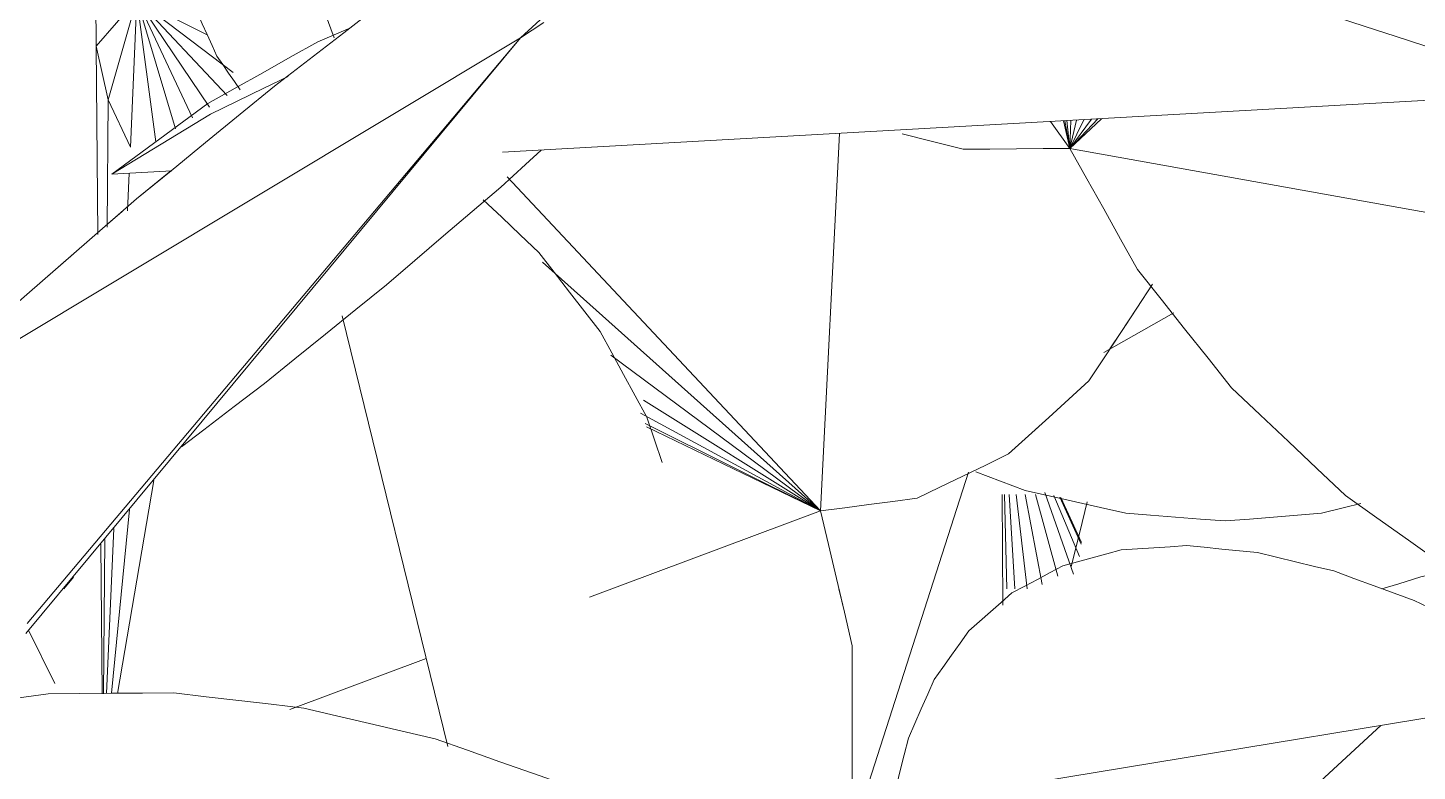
# Model space of a CAD drawing. Header units: metres. Extents: x -18.34 to -13.25, y -25.49 to -16.26.
# Drawn here: x -17.8911 to -17.837, y -21.2948 to -21.2658 of the extents above; entities that cross this region are included whole.
import ezdxf

# ---------------------------------------------------------------- set-up
doc = ezdxf.new("R2010")
doc.units = ezdxf.units.M
doc.layers.add('Importações nas famílias', color=7, linetype='Continuous', lineweight=5)
doc.layers.add('Vegetação', color=7, linetype='Continuous', lineweight=5)

# ---------------------------------------------------------------- blocks, each defined once
blk = doc.blocks.new('Planta_pergolado_12200 - plantas pergolado_skp_Component_12-V51-Pavimento 02 - Executivo')
at = {"layer": 'Importações nas famílias', "color": 9}
blk.add_line((0.0994, 0.114648), (0.09881, 0.114312), dxfattribs=at)
blk = doc.blocks.new('Planta_pergolado_12200 - plantas pergolado_skp_Component_17-V2516-Pavimento 02 - Executivo')
at = {"layer": 'Importações nas famílias', "color": 9}
for p, q in [((0.113591, 0.138027), (0.113403, 0.137281)), ((0.105058, 0.135194), (0.108655, 0.131063)), ((0.111357, 0.131166), (0.111008, 0.130472)), ((0.109365, 0.124409), (0.110019, 0.127593)), ((0.112287, 0.127662), (0.112937, 0.127172)), ((0.106776, 0.125717), (0.108266, 0.127147)), ((0.112937, 0.127172), (0.113485, 0.126432)), ((0.105806, 0.126812), (0.104103, 0.12594)), ((0.105449, 0.125548), (0.107394, 0.126975)), ((0.100699, 0.120881), (0.100776, 0.11996)), ((0.100776, 0.11996), (0.101839, 0.120979)), ((0.100872, 0.120051), (0.100239, 0.120176)), ((0.096991, 0.11627), (0.100826, 0.119525)), ((0.100813, 0.119637), (0.09798, 0.117898)), ((0.100801, 0.119745), (0.099614, 0.119271)), ((0.100789, 0.119851), (0.099718, 0.119641)), ((0.100776, 0.11996), (0.100028, 0.11996)), ((0.100776, 0.11996), (0.100607, 0.117923)), ((0.100776, 0.11996), (0.101789, 0.111075)), ((0.100719, 0.119271), (0.097361, 0.115533)), ((0.097742, 0.114851), (0.100701, 0.119055)), ((0.098011, 0.114012), (0.100678, 0.11878)), ((0.100648, 0.118418), (0.09831, 0.113196)), ((0.099318, 0.114396), (0.100443, 0.117494)), ((0.100607, 0.117923), (0.100109, 0.116025)), ((0.101522, 0.111), (0.100607, 0.117923)), ((0.104307, 0.099803), (0.107835, 0.116966)), ((0.100109, 0.116025), (0.099318, 0.114396)), ((0.100986, 0.110852), (0.100109, 0.116025)), ((0.099318, 0.114396), (0.0987, 0.113646)), ((0.100175, 0.110626), (0.099318, 0.114396)), ((0.0987, 0.113646), (0.098287, 0.113145)), ((0.10254, 0.104487), (0.102996, 0.10048)), ((0.102495, 0.100426), (0.101727, 0.1038)), ((0.102749, 0.100453), (0.102174, 0.103849)), ((0.102915, 0.100471), (0.102464, 0.10388)), ((0.102163, 0.10039), (0.101195, 0.103575)), ((0.10146, 0.100242), (0.100101, 0.103085)), ((0.101789, 0.100349), (0.100667, 0.103216)), ((0.101121, 0.100306), (0.09996, 0.102423)), ((0.100869, 0.100353), (0.099939, 0.101904)), ((0.100902, 0.100347), (0.099942, 0.101965))]:
    blk.add_line(p, q, dxfattribs=at)
at = {"layer": 'Importações nas famílias', "color": 9, "flags": 128}
blk.add_lwpolyline([(0.113797, 0.141887), (0.113729, 0.140615), (0.11366, 0.139321), (0.113591, 0.138027)], dxfattribs=at)
blk = doc.blocks.new('Planta_pergolado_12200 - plantas pergolado_skp_Component_16-V2517-Pavimento 02 - Executivo')
for name in ['Planta_pergolado_12200 - plantas pergolado_skp_Component_17-V2516-Pavimento 02 - Executivo', 'Planta_pergolado_12200 - plantas pergolado_skp_Component_12-V51-Pavimento 02 - Executivo']:
    blk.add_blockref(name, (0, 0))
blk = doc.blocks.new('Planta_pergolado_12200 - plantas pergolado_skp_-V2542-Pavimento 02 - Executivo')
blk.add_blockref('Planta_pergolado_12200 - plantas pergolado_skp_Component_16-V2517-Pavimento 02 - Executivo', (0, 0))
blk = doc.blocks.new('Planta_pergolado_12200 - plantas pergolado_skp_-V2576-Pavimento 02 - Executivo')
at = {"rotation": 89.9999999999999}
blk.add_blockref('Planta_pergolado_12200 - plantas pergolado_skp_-V2542-Pavimento 02 - Executivo', (0.274037, 0.01573), dxfattribs=at)
blk = doc.blocks.new('Planta_pergolado_12200 - plantas pergolado_skp_Component_12-V228-Pavimento 02 - Executivo')
at = {"layer": 'Importações nas famílias', "color": 9}
blk.add_line((0.136683, 0.009609), (0.142207, 0.024787), dxfattribs=at)
at = {"layer": 'Importações nas famílias', "color": 9, "flags": 128}
for points in [[(0.137562, 0.029542), (0.136817, 0.028978), (0.136073, 0.028414), (0.135328, 0.02785)], [(0.135328, 0.02785), (0.134695, 0.027195), (0.134063, 0.02654), (0.13343, 0.025885), (0.132797, 0.02523)], [(0.132797, 0.02523), (0.132291, 0.024499), (0.131784, 0.023769), (0.131278, 0.023038), (0.130772, 0.022308)], [(0.130772, 0.022308), (0.130404, 0.021519), (0.130036, 0.02073)]]:
    blk.add_lwpolyline(points, dxfattribs=at)
blk = doc.blocks.new('Planta_pergolado_12200 - plantas pergolado_skp_Component_16-V2637-Pavimento 02 - Executivo')
blk.add_blockref('Planta_pergolado_12200 - plantas pergolado_skp_Component_12-V228-Pavimento 02 - Executivo', (0, 0))
blk = doc.blocks.new('Planta_pergolado_12200 - plantas pergolado_skp_-V2695-Pavimento 02 - Executivo')
blk.add_blockref('Planta_pergolado_12200 - plantas pergolado_skp_Component_16-V2637-Pavimento 02 - Executivo', (0, 0))
blk = doc.blocks.new('Planta_pergolado_12200 - plantas pergolado_skp_Component_12-V2699-Pavimento 02 - Executivo')
at = {"layer": 'Importações nas famílias', "color": 9}
blk.add_line((0.114472, 0.194732), (0.112094, 0.196441), dxfattribs=at)
at = {"layer": 'Importações nas famílias', "color": 9, "flags": 128}
for points in [[(0.104576, 0.190277), (0.105152, 0.190063), (0.105953, 0.189766)], [(0.116778, 0.189424), (0.11771, 0.189667), (0.118643, 0.189909)], [(0.105953, 0.189766), (0.106818, 0.189601), (0.107684, 0.189437), (0.108549, 0.189272), (0.109414, 0.189107)], [(0.113051, 0.188992), (0.113982, 0.1891), (0.114914, 0.189208), (0.115846, 0.189316), (0.116778, 0.189424)], [(0.109414, 0.189107), (0.110323, 0.189078), (0.111232, 0.189049), (0.112141, 0.189021), (0.113051, 0.188992)]]:
    blk.add_lwpolyline(points, dxfattribs=at)
blk = doc.blocks.new('Planta_pergolado_12200 - plantas pergolado_skp_Component_16-V2701-Pavimento 02 - Executivo')
blk.add_blockref('Planta_pergolado_12200 - plantas pergolado_skp_Component_12-V2699-Pavimento 02 - Executivo', (0, 0))
blk = doc.blocks.new('Planta_pergolado_12200 - plantas pergolado_skp_Component_17-V2705-Pavimento 02 - Executivo')
at = {"layer": 'Importações nas famílias', "color": 9}
blk.add_line((0.102979, 0.182317), (0.11128, 0.172783), dxfattribs=at)
at = {"layer": 'Importações nas famílias', "color": 9, "flags": 128}
blk.add_lwpolyline([(0.11449, 0.189254), (0.114641, 0.188123), (0.114812, 0.186853)], dxfattribs=at)
blk = doc.blocks.new('Planta_pergolado_12200 - plantas pergolado_skp_Component_16-V2706-Pavimento 02 - Executivo')
blk.add_blockref('Planta_pergolado_12200 - plantas pergolado_skp_Component_17-V2705-Pavimento 02 - Executivo', (0, 0))
blk = doc.blocks.new('Planta_pergolado_12200 - plantas pergolado_skp_Component_12-V2711-Pavimento 02 - Executivo')
at = {"layer": 'Importações nas famílias', "color": 9}
for p, q in [((0.175998, 0.184731), (0.168774, 0.179472)), ((0.171312, 0.184499), (0.171832, 0.184728)), ((0.1518, 0.173348), (0.151379, 0.172758)), ((0.153071, 0.168039), (0.148445, 0.164671))]:
    blk.add_line(p, q, dxfattribs=at)
at = {"layer": 'Importações nas famílias', "color": 9, "flags": 128}
for points in [[(0.171832, 0.184728), (0.172272, 0.184844), (0.172713, 0.18496), (0.173153, 0.185076), (0.173593, 0.185192)], [(0.173593, 0.185192), (0.173943, 0.185193), (0.174293, 0.185193), (0.174642, 0.185193), (0.174992, 0.185194)], [(0.174992, 0.185194), (0.175244, 0.185078), (0.175495, 0.184963), (0.175746, 0.184847)], [(0.172501, 0.184574), (0.171655, 0.184455), (0.170808, 0.184336), (0.170762, 0.18433)], [(0.175998, 0.184731), (0.175124, 0.184692), (0.17425, 0.184653), (0.173375, 0.184613), (0.172501, 0.184574)], [(0.151379, 0.172758), (0.151044, 0.172121), (0.150708, 0.171484), (0.150373, 0.170847), (0.150038, 0.17021)], [(0.150038, 0.17021), (0.149793, 0.169533), (0.149547, 0.168857), (0.149302, 0.16818), (0.149057, 0.167504)], [(0.149057, 0.167504), (0.148904, 0.166796), (0.148751, 0.166087), (0.148598, 0.165379), (0.148445, 0.164671)]]:
    blk.add_lwpolyline(points, dxfattribs=at)
blk = doc.blocks.new('Planta_pergolado_12200 - plantas pergolado_skp_Component_16-V2713-Pavimento 02 - Executivo')
blk.add_blockref('Planta_pergolado_12200 - plantas pergolado_skp_Component_12-V2711-Pavimento 02 - Executivo', (0, 0))
blk = doc.blocks.new('Planta_pergolado_12200 - plantas pergolado_skp_Component_12-V2716-Pavimento 02 - Executivo')
at = {"layer": 'Importações nas famílias', "color": 9}
blk.add_line((0.143596, 0.20309), (0.151361, 0.218825), dxfattribs=at)
at = {"layer": 'Importações nas famílias', "color": 9, "flags": 128}
for points in [[(0.151361, 0.218825), (0.150512, 0.218409), (0.149662, 0.217993), (0.148813, 0.217577), (0.147964, 0.217161)], [(0.151239, 0.215636), (0.151269, 0.216433), (0.1513, 0.21723), (0.15133, 0.218027), (0.151361, 0.218825)], [(0.147964, 0.217161), (0.147195, 0.216715), (0.146425, 0.216268), (0.145656, 0.215822), (0.144887, 0.215375)], [(0.150979, 0.212656), (0.151044, 0.213401), (0.151109, 0.214146), (0.151174, 0.214891), (0.151239, 0.215636)], [(0.150584, 0.20992), (0.150683, 0.210604), (0.150781, 0.211288), (0.15088, 0.211972), (0.150979, 0.212656)], [(0.150059, 0.207457), (0.15019, 0.208073), (0.150321, 0.208689), (0.150453, 0.209304), (0.150584, 0.20992)], [(0.149409, 0.205295), (0.149572, 0.205836), (0.149734, 0.206376), (0.149896, 0.206917), (0.150059, 0.207457)], [(0.148642, 0.203458), (0.148834, 0.203917), (0.149026, 0.204377), (0.149218, 0.204836), (0.149409, 0.205295)], [(0.147767, 0.201966), (0.147985, 0.202339), (0.148204, 0.202712), (0.148423, 0.203085), (0.148642, 0.203458)], [(0.146792, 0.200836), (0.147035, 0.201119), (0.147279, 0.201401), (0.147523, 0.201684), (0.147767, 0.201966)]]:
    blk.add_lwpolyline(points, dxfattribs=at)
blk = doc.blocks.new('Planta_pergolado_12200 - plantas pergolado_skp_Component_17-V2717-Pavimento 02 - Executivo')
at = {"layer": 'Importações nas famílias', "color": 9}
for p, q in [((0.150887, 0.203713), (0.14711, 0.201443)), ((0.150887, 0.203713), (0.14724, 0.200577)), ((0.150887, 0.203713), (0.147837, 0.200096)), ((0.148203, 0.202696), (0.150887, 0.203713)), ((0.150887, 0.203713), (0.148404, 0.199638)), ((0.150887, 0.203713), (0.148985, 0.199168)), ((0.150887, 0.203713), (0.149641, 0.198625)), ((0.150887, 0.203713), (0.150543, 0.198329)), ((0.150887, 0.203713), (0.151538, 0.199957)), ((0.150887, 0.203713), (0.152178, 0.201853)), ((0.152371, 0.203479), (0.152178, 0.201853)), ((0.152371, 0.203479), (0.15218, 0.201853)), ((0.124907, 0.20162), (0.12411, 0.187879)), ((0.152178, 0.201853), (0.151374, 0.195041)), ((0.152178, 0.201853), (0.151538, 0.199957)), ((0.151538, 0.199957), (0.150543, 0.198329)), ((0.151538, 0.199957), (0.151071, 0.19534)), ((0.136781, 0.198737), (0.12411, 0.187879)), ((0.150482, 0.197382), (0.150393, 0.19601)), ((0.135157, 0.195784), (0.12411, 0.187879)), ((0.12411, 0.187879), (0.132319, 0.192694)), ((0.12411, 0.187879), (0.130966, 0.19119)), ((0.131019, 0.190714), (0.12411, 0.187879)), ((0.13081, 0.190351), (0.12411, 0.187879)), ((0.12411, 0.187879), (0.130746, 0.190239)), ((0.132139, 0.183841), (0.12411, 0.187879)), ((0.148385, 0.18636), (0.14886, 0.178495)), ((0.149147, 0.185207), (0.149082, 0.178484)), ((0.149643, 0.184457), (0.149253, 0.178454)), ((0.149929, 0.184025), (0.149364, 0.178434)), ((0.150053, 0.183836), (0.149415, 0.178425)), ((0.142558, 0.178601), (0.137813, 0.180988)), ((0.151166, 0.178622), (0.152339, 0.180445))]:
    blk.add_line(p, q, dxfattribs=at)
at = {"layer": 'Importações nas famílias', "color": 9, "flags": 128}
for points in [[(0.114902, 0.193641), (0.114421, 0.19458), (0.113939, 0.195519), (0.113457, 0.196458), (0.112976, 0.197397)], [(0.117525, 0.19068), (0.11687, 0.19142), (0.116214, 0.19216), (0.115558, 0.192901), (0.114902, 0.193641)], [(0.120666, 0.188714), (0.119881, 0.189206), (0.119096, 0.189697), (0.118311, 0.190188), (0.117525, 0.19068)], [(0.12411, 0.187879), (0.123249, 0.188088), (0.122388, 0.188296), (0.121527, 0.188505), (0.120666, 0.188714)], [(0.122431, 0.183118), (0.122851, 0.184309), (0.123271, 0.185499), (0.123691, 0.186689), (0.12411, 0.187879)], [(0.121877, 0.177962), (0.122016, 0.179251), (0.122154, 0.18054), (0.122293, 0.181829), (0.122431, 0.183118)]]:
    blk.add_lwpolyline(points, dxfattribs=at)
blk = doc.blocks.new('Planta_pergolado_12200 - plantas pergolado_skp_Component_16-V2718-Pavimento 02 - Executivo')
for name in ['Planta_pergolado_12200 - plantas pergolado_skp_Component_17-V2717-Pavimento 02 - Executivo', 'Planta_pergolado_12200 - plantas pergolado_skp_Component_12-V2716-Pavimento 02 - Executivo']:
    blk.add_blockref(name, (0, 0))
blk = doc.blocks.new('Planta_pergolado_12200 - plantas pergolado_skp_Component_17-V2730-Pavimento 02 - Executivo')
at = {"layer": 'Importações nas famílias', "color": 9, "flags": 128}
for points in [[(0.114902, 0.193641), (0.114421, 0.19458), (0.113939, 0.195519), (0.113457, 0.196458), (0.112976, 0.197397)], [(0.116214, 0.19216), (0.115558, 0.192901), (0.114902, 0.193641)], [(0.117525, 0.19068), (0.11687, 0.19142), (0.116536, 0.191797)], [(0.120666, 0.188714), (0.119881, 0.189206), (0.119096, 0.189697), (0.118311, 0.190188), (0.117525, 0.19068)], [(0.122388, 0.188296), (0.121527, 0.188505), (0.120666, 0.188714)], [(0.122431, 0.183118), (0.122851, 0.184309), (0.123139, 0.185124)], [(0.121877, 0.177962), (0.122016, 0.179251), (0.122154, 0.18054), (0.122293, 0.181829), (0.122431, 0.183118)]]:
    blk.add_lwpolyline(points, dxfattribs=at)
blk = doc.blocks.new('Planta_pergolado_12200 - plantas pergolado_skp_Component_16-V2731-Pavimento 02 - Executivo')
blk.add_blockref('Planta_pergolado_12200 - plantas pergolado_skp_Component_17-V2730-Pavimento 02 - Executivo', (0, 0))
blk = doc.blocks.new('Planta_pergolado_12200 - plantas pergolado_skp_Component_12-V271-Pavimento 02 - Executivo')
at = {"layer": 'Importações nas famílias', "color": 9}
for p, q in [((0.152486, 0.144338), (0.184209, 0.126916)), ((0.186452, 0.129541), (0.186009, 0.130285))]:
    blk.add_line(p, q, dxfattribs=at)
at = {"layer": 'Importações nas famílias', "color": 9, "flags": 128}
for points in [[(0.155929, 0.1448), (0.155068, 0.144684), (0.154207, 0.144569), (0.153347, 0.144453), (0.152486, 0.144338)], [(0.159582, 0.144799), (0.158669, 0.144799), (0.157755, 0.144799), (0.156842, 0.144799), (0.155929, 0.1448)], [(0.16336, 0.144334), (0.162416, 0.14445), (0.161471, 0.144566), (0.160527, 0.144682), (0.159582, 0.144799)], [(0.167175, 0.143418), (0.166221, 0.143647), (0.165267, 0.143876), (0.164314, 0.144105), (0.16336, 0.144334)], [(0.170936, 0.14207), (0.169995, 0.142407), (0.169055, 0.142744), (0.168115, 0.143081), (0.167175, 0.143418)], [(0.174555, 0.140324), (0.17365, 0.140761), (0.172745, 0.141197), (0.17184, 0.141634), (0.170936, 0.14207)], [(0.177948, 0.138219), (0.1771, 0.138746), (0.176251, 0.139272), (0.175403, 0.139798), (0.174555, 0.140324)], [(0.181035, 0.135806), (0.180263, 0.136409), (0.179491, 0.137013), (0.178719, 0.137616), (0.177948, 0.138219)], [(0.183743, 0.13314), (0.183066, 0.133807), (0.182389, 0.134473), (0.181712, 0.13514), (0.181035, 0.135806)], [(0.186009, 0.130285), (0.185442, 0.130999), (0.184876, 0.131713), (0.184309, 0.132427), (0.183743, 0.13314)]]:
    blk.add_lwpolyline(points, dxfattribs=at)
blk = doc.blocks.new('Planta_pergolado_12200 - plantas pergolado_skp_Component_17-V2744-Pavimento 02 - Executivo')
at = {"layer": 'Importações nas famílias', "color": 9}
for p, q in [((0.192173, 0.153712), (0.19225, 0.152901)), ((0.187786, 0.130871), (0.19225, 0.152901)), ((0.187979, 0.131085), (0.19225, 0.152901)), ((0.19225, 0.152901), (0.19508, 0.13239)), ((0.188097, 0.13254), (0.188186, 0.132975))]:
    blk.add_line(p, q, dxfattribs=at)
at = {"layer": 'Importações nas famílias', "color": 9, "flags": 128}
for points in [[(0.19225, 0.152901), (0.192322, 0.153983), (0.192393, 0.155065), (0.192465, 0.156147), (0.192537, 0.157229)], [(0.195531, 0.15154), (0.195558, 0.150269), (0.195585, 0.148999), (0.195612, 0.147729), (0.195639, 0.146459)], [(0.189237, 0.149742), (0.189296, 0.150713), (0.189334, 0.151331)], [(0.189107, 0.145375), (0.189139, 0.146467), (0.189172, 0.147559), (0.189204, 0.14865), (0.189237, 0.149742)], [(0.195639, 0.146459), (0.195628, 0.145165), (0.195617, 0.143872), (0.195606, 0.142578), (0.195596, 0.141284)], [(0.189095, 0.140822), (0.189098, 0.14196), (0.189101, 0.143098), (0.189104, 0.144237), (0.189107, 0.145375)], [(0.195596, 0.141284), (0.195548, 0.140077), (0.1955, 0.13887), (0.195452, 0.137664), (0.195403, 0.136457)], [(0.189168, 0.137791), (0.189148, 0.138607), (0.189122, 0.139714), (0.189095, 0.140822)]]:
    blk.add_lwpolyline(points, dxfattribs=at)
blk = doc.blocks.new('Planta_pergolado_12200 - plantas pergolado_skp_Component_16-V2745-Pavimento 02 - Executivo')
for name in ['Planta_pergolado_12200 - plantas pergolado_skp_Component_17-V2744-Pavimento 02 - Executivo', 'Planta_pergolado_12200 - plantas pergolado_skp_Component_12-V271-Pavimento 02 - Executivo']:
    blk.add_blockref(name, (0, 0))
blk = doc.blocks.new('Planta_pergolado_12200 - plantas pergolado_skp_Component_17-V2760-Pavimento 02 - Executivo')
at = {"layer": 'Importações nas famílias', "color": 9}
blk.add_line((0.195606, 0.142568), (0.195596, 0.141284), dxfattribs=at)
at = {"layer": 'Importações nas famílias', "color": 9, "flags": 128}
for points in [[(0.195574, 0.140734), (0.195548, 0.140077), (0.1955, 0.13887)], [(0.195499, 0.138855), (0.195452, 0.137664), (0.195403, 0.136457)]]:
    blk.add_lwpolyline(points, dxfattribs=at)
blk = doc.blocks.new('Planta_pergolado_12200 - plantas pergolado_skp_Component_16-V2761-Pavimento 02 - Executivo')
blk.add_blockref('Planta_pergolado_12200 - plantas pergolado_skp_Component_17-V2760-Pavimento 02 - Executivo', (0, 0))
blk = doc.blocks.new('Planta_pergolado_12200 - plantas pergolado_skp_-V2762-Pavimento 02 - Executivo')
for name in ['Planta_pergolado_12200 - plantas pergolado_skp_Component_16-V2745-Pavimento 02 - Executivo', 'Planta_pergolado_12200 - plantas pergolado_skp_Component_16-V2761-Pavimento 02 - Executivo']:
    blk.add_blockref(name, (0, 0))
blk = doc.blocks.new('Planta_pergolado_12200 - plantas pergolado_skp_-V2763-Pavimento 02 - Executivo')
for name in ['Planta_pergolado_12200 - plantas pergolado_skp_Component_16-V2718-Pavimento 02 - Executivo', 'Planta_pergolado_12200 - plantas pergolado_skp_Component_16-V2701-Pavimento 02 - Executivo', 'Planta_pergolado_12200 - plantas pergolado_skp_Component_16-V2731-Pavimento 02 - Executivo', 'Planta_pergolado_12200 - plantas pergolado_skp_Component_16-V2713-Pavimento 02 - Executivo', 'Planta_pergolado_12200 - plantas pergolado_skp_Component_16-V2706-Pavimento 02 - Executivo']:
    blk.add_blockref(name, (0, 0))
at = {"xscale": 1.254472261797389, "yscale": 1.254472261797389, "zscale": 1.254472261797389, "rotation": 44.99999999999149}
blk.add_blockref('Planta_pergolado_12200 - plantas pergolado_skp_-V2762-Pavimento 02 - Executivo', (0.101937, -0.102346), dxfattribs=at)
blk = doc.blocks.new('Planta_pergolado_12200 - plantas pergolado_skp_Component_12-V167-Pavimento 02 - Executivo')
at = {"layer": 'Importações nas famílias', "color": 9, "flags": 128}
for points in [[(0.189778, 0.189424), (0.19071, 0.189667), (0.191643, 0.189909)], [(0.187914, 0.189208), (0.188846, 0.189316), (0.189778, 0.189424)]]:
    blk.add_lwpolyline(points, dxfattribs=at)
blk = doc.blocks.new('Planta_pergolado_12200 - plantas pergolado_skp_Component_16-V2820-Pavimento 02 - Executivo')
blk.add_blockref('Planta_pergolado_12200 - plantas pergolado_skp_Component_12-V167-Pavimento 02 - Executivo', (-0.073, 0))
blk = doc.blocks.new('Planta_pergolado_12200 - plantas pergolado_skp_Component_17-V2826-Pavimento 02 - Executivo')
at = {"layer": 'Importações nas famílias', "color": 9, "flags": 128}
for points in [[(0.114267, 0.194879), (0.113939, 0.195519), (0.113457, 0.196458), (0.112976, 0.197397)], [(0.120666, 0.188714), (0.119881, 0.189206), (0.119096, 0.189697)], [(0.122388, 0.188296), (0.121527, 0.188505), (0.120666, 0.188714)], [(0.122431, 0.183118), (0.122851, 0.184309), (0.123139, 0.185124)], [(0.121877, 0.177962), (0.122016, 0.179251), (0.122154, 0.18054), (0.122293, 0.181829), (0.122431, 0.183118)]]:
    blk.add_lwpolyline(points, dxfattribs=at)
blk = doc.blocks.new('Planta_pergolado_12200 - plantas pergolado_skp_Component_16-V2827-Pavimento 02 - Executivo')
blk.add_blockref('Planta_pergolado_12200 - plantas pergolado_skp_Component_17-V2826-Pavimento 02 - Executivo', (0, 0))
blk = doc.blocks.new('Planta_pergolado_12200 - plantas pergolado_skp_Component_17-V461-Pavimento 02 - Executivo')
at = {"layer": 'Importações nas famílias', "color": 9}
blk.add_line((0.114267, 0.194879), (0.113939, 0.195519), dxfattribs=at)
at = {"layer": 'Importações nas famílias', "color": 9, "flags": 128}
for points in [[(0.113799, 0.195791), (0.113457, 0.196458), (0.112976, 0.197397)], [(0.120666, 0.188714), (0.119881, 0.189206), (0.119096, 0.189697)], [(0.122388, 0.188296), (0.121527, 0.188505), (0.120666, 0.188714)], [(0.122431, 0.183118), (0.122851, 0.184309), (0.123271, 0.185499)], [(0.121877, 0.177962), (0.122016, 0.179251), (0.122154, 0.18054), (0.122293, 0.181829), (0.122431, 0.183118)]]:
    blk.add_lwpolyline(points, dxfattribs=at)
blk = doc.blocks.new('Planta_pergolado_12200 - plantas pergolado_skp_Component_16-V465-Pavimento 02 - Executivo')
blk.add_blockref('Planta_pergolado_12200 - plantas pergolado_skp_Component_17-V461-Pavimento 02 - Executivo', (0, 0))
blk = doc.blocks.new('Planta_pergolado_12200 - plantas pergolado_skp_-V2845-Pavimento 02 - Executivo')
for name in ['Planta_pergolado_12200 - plantas pergolado_skp_Component_16-V2820-Pavimento 02 - Executivo', 'Planta_pergolado_12200 - plantas pergolado_skp_Component_16-V2827-Pavimento 02 - Executivo', 'Planta_pergolado_12200 - plantas pergolado_skp_Component_16-V465-Pavimento 02 - Executivo']:
    blk.add_blockref(name, (0, 0))
blk = doc.blocks.new('Planta_pergolado_12200 - plantas pergolado_skp_-V2846-Pavimento 02 - Executivo')
at = {"rotation": 89.9999999999999}
for name, p in [('Planta_pergolado_12200 - plantas pergolado_skp_-V2695-Pavimento 02 - Executivo', (0.52797, 0.01573)), ('Planta_pergolado_12200 - plantas pergolado_skp_-V2763-Pavimento 02 - Executivo', (0.696245, 0.01573)), ('Planta_pergolado_12200 - plantas pergolado_skp_-V2845-Pavimento 02 - Executivo', (0.696245, 0.01573))]:
    blk.add_blockref(name, p, dxfattribs=at)
blk = doc.blocks.new('Planta_pergolado_12200 - plantas pergolado_skp_Component_12-V2930-Pavimento 02 - Executivo')
at = {"layer": 'Importações nas famílias', "color": 9}
for p, q in [((-0.298637, -0.167804), (-0.299817, -0.168305)), ((-0.292624, -0.172603), (-0.252276, -0.17034)), ((-0.307838, -0.173456), (-0.305496, -0.173324))]:
    blk.add_line(p, q, dxfattribs=at)
at = {"layer": 'Importações nas famílias', "color": 9, "flags": 128}
for points in [[(-0.261368, -0.166952), (-0.260205, -0.16733), (-0.259042, -0.167708), (-0.257878, -0.168086), (-0.256715, -0.168464)], [(-0.299817, -0.168305), (-0.300888, -0.168905), (-0.301958, -0.169506), (-0.303028, -0.170107), (-0.304098, -0.170708)], [(-0.303993, -0.171115), (-0.302954, -0.170613), (-0.301915, -0.170112), (-0.300976, -0.169659)], [(-0.304098, -0.170708), (-0.305033, -0.171395), (-0.305968, -0.172082), (-0.306903, -0.172769), (-0.307838, -0.173456)], [(-0.307838, -0.173456), (-0.306876, -0.17287), (-0.305915, -0.172285), (-0.304954, -0.1717), (-0.303993, -0.171115)]]:
    blk.add_lwpolyline(points, dxfattribs=at)
blk = doc.blocks.new('Planta_pergolado_12200 - plantas pergolado_skp_Component_12-V2931-Pavimento 02 - Executivo')
at = {"layer": 'Importações nas famílias', "color": 9}
blk.add_line((-0.277482, -0.198032), (-0.250488, -0.193594), dxfattribs=at)
at = {"layer": 'Importações nas famílias', "color": 9, "flags": 128}
for points in [[(-0.27081, -0.188693), (-0.270242, -0.188539), (-0.269674, -0.188385), (-0.269106, -0.188231), (-0.268538, -0.188076)], [(-0.268538, -0.188076), (-0.267905, -0.188033), (-0.267271, -0.18799), (-0.266638, -0.187947), (-0.266005, -0.187903)], [(-0.266005, -0.187903), (-0.265313, -0.187972), (-0.264621, -0.18804), (-0.26393, -0.188108), (-0.263238, -0.188176)], [(-0.263238, -0.188176), (-0.262496, -0.188355), (-0.261754, -0.188534), (-0.261012, -0.188713), (-0.26027, -0.188892)], [(-0.272795, -0.189747), (-0.272299, -0.189484), (-0.271802, -0.18922), (-0.271306, -0.188957), (-0.27081, -0.188693)], [(-0.25399, -0.188477), (-0.254712, -0.188638), (-0.255434, -0.188799), (-0.256156, -0.18896), (-0.256878, -0.189121)], [(-0.251696, -0.188269), (-0.25227, -0.188321), (-0.252843, -0.188373), (-0.253416, -0.188425), (-0.25399, -0.188477)], [(-0.250051, -0.188503), (-0.250463, -0.188445), (-0.250874, -0.188386), (-0.251285, -0.188328), (-0.251696, -0.188269)], [(-0.249094, -0.189173), (-0.249333, -0.189006), (-0.249573, -0.188838), (-0.249812, -0.188671), (-0.250051, -0.188503)], [(-0.26027, -0.188892), (-0.259485, -0.18918), (-0.2587, -0.189468), (-0.257916, -0.189755), (-0.257131, -0.190043)], [(-0.256878, -0.189121), (-0.257732, -0.189388), (-0.258389, -0.189593)], [(-0.248847, -0.190264), (-0.248908, -0.189991), (-0.24897, -0.189718), (-0.249032, -0.189446), (-0.249094, -0.189173)], [(-0.274472, -0.191227), (-0.274053, -0.190857), (-0.273633, -0.190487), (-0.273214, -0.190117), (-0.272795, -0.189747)], [(-0.257131, -0.190043), (-0.256313, -0.190436), (-0.255495, -0.190829), (-0.254677, -0.191223), (-0.253859, -0.191616)], [(-0.249315, -0.191749), (-0.249198, -0.191377), (-0.249081, -0.191006), (-0.248964, -0.190635), (-0.248847, -0.190264)], [(-0.275821, -0.193116), (-0.275484, -0.192643), (-0.275146, -0.192171), (-0.274809, -0.191699), (-0.274472, -0.191227)], [(-0.253859, -0.191616), (-0.253016, -0.19211), (-0.252173, -0.192605), (-0.25133, -0.193099), (-0.250488, -0.193594)], [(-0.250488, -0.193594), (-0.250194, -0.193132), (-0.249901, -0.192671), (-0.249608, -0.19221), (-0.249315, -0.191749)], [(-0.276828, -0.195392), (-0.276577, -0.194823), (-0.276325, -0.194254), (-0.276073, -0.193685), (-0.275821, -0.193116)], [(-0.277482, -0.198032), (-0.277319, -0.197372), (-0.277155, -0.196712), (-0.276992, -0.196052), (-0.276828, -0.195392)]]:
    blk.add_lwpolyline(points, dxfattribs=at)
blk = doc.blocks.new('Planta_pergolado_12200 - plantas pergolado_skp_Component_17-V2933-Pavimento 02 - Executivo')
at = {"layer": 'Importações nas famílias', "color": 9}
for p, q in [((-0.27054, -0.172452), (-0.271295, -0.171407)), ((-0.270786, -0.171378), (-0.27054, -0.172452)), ((-0.27054, -0.172452), (-0.270742, -0.171376)), ((-0.27054, -0.172452), (-0.270652, -0.171371)), ((-0.27054, -0.172452), (-0.269308, -0.171295)), ((-0.27054, -0.172452), (-0.26931, -0.171296)), ((-0.27054, -0.172452), (-0.269448, -0.171303)), ((-0.27054, -0.172452), (-0.269701, -0.171317)), ((-0.27054, -0.172452), (-0.270002, -0.171334)), ((-0.27054, -0.172452), (-0.270282, -0.17135)), ((-0.27054, -0.172452), (-0.270501, -0.171362)), ((-0.27054, -0.172452), (-0.235244, -0.178789))]:
    blk.add_line(p, q, dxfattribs=at)
at = {"layer": 'Importações nas famílias', "color": 9, "flags": 128}
for points in [[(-0.277073, -0.17189), (-0.275885, -0.172187), (-0.274696, -0.172484)], [(-0.274696, -0.172484), (-0.273657, -0.172476), (-0.272618, -0.172468), (-0.271579, -0.17246), (-0.27054, -0.172452)], [(-0.27054, -0.172452), (-0.269881, -0.173629), (-0.269222, -0.174807), (-0.268563, -0.175985), (-0.267904, -0.177162)], [(-0.267904, -0.177162), (-0.266989, -0.178314), (-0.266074, -0.179465), (-0.26516, -0.180617), (-0.264245, -0.181768)], [(-0.264245, -0.181768), (-0.263137, -0.182815), (-0.262028, -0.183861), (-0.26092, -0.184908), (-0.259812, -0.185955)], [(-0.259812, -0.185955), (-0.258586, -0.186825), (-0.25736, -0.187696), (-0.256134, -0.188566)]]:
    blk.add_lwpolyline(points, dxfattribs=at)
blk = doc.blocks.new('Planta_pergolado_12200 - plantas pergolado_skp_Component_16-V2934-Pavimento 02 - Executivo')
for name in ['Planta_pergolado_12200 - plantas pergolado_skp_Component_17-V2933-Pavimento 02 - Executivo', 'Planta_pergolado_12200 - plantas pergolado_skp_Component_12-V2930-Pavimento 02 - Executivo', 'Planta_pergolado_12200 - plantas pergolado_skp_Component_12-V2931-Pavimento 02 - Executivo']:
    blk.add_blockref(name, (0, 0))
blk = doc.blocks.new('Planta_pergolado_12200 - plantas pergolado_skp_-V2954-Pavimento 02 - Executivo')
blk.add_blockref('Planta_pergolado_12200 - plantas pergolado_skp_Component_16-V2934-Pavimento 02 - Executivo', (0, 0))
blk = doc.blocks.new('Planta_pergolado_12200 - plantas pergolado_skp_-V2955-Pavimento 02 - Executivo')
blk.add_blockref('Planta_pergolado_12200 - plantas pergolado_skp_-V2954-Pavimento 02 - Executivo', (0, 0))
blk = doc.blocks.new('Planta_pergolado_12200 - plantas pergolado_skp_-V3129-Pavimento 02 - Executivo')
blk.add_blockref('Planta_pergolado_12200 - plantas pergolado_skp_-V2955-Pavimento 02 - Executivo', (0, 0))
blk = doc.blocks.new('Planta_pergolado_12200 - Planta_pergolado_12200-3075656-Pavimento 02 - Executivo')
blk.add_blockref('Planta_pergolado_12200 - plantas pergolado_skp_-V3129-Pavimento 02 - Executivo', (0, 0))
at = {"xscale": 1.068436298615139, "yscale": 1.068436298615139, "zscale": 1.068436298615139, "rotation": 83.79999999999607}
blk.add_blockref('Planta_pergolado_12200 - plantas pergolado_skp_-V2576-Pavimento 02 - Executivo', (-0.167087, -0.38397), dxfattribs=at)
at = {"extrusion": (0, 0, -1), "xscale": 1.068436298615139, "yscale": 1.068436298615139, "zscale": 1.068436298615139, "rotation": 276.200000000004}
blk.add_blockref('Planta_pergolado_12200 - plantas pergolado_skp_-V2846-Pavimento 02 - Executivo', (0.073046, 0.337289), dxfattribs=at)

msp = doc.modelspace()

# ---------------------------------------------------------------- block references
at = {"layer": 'Vegetação', "color": 9}
msp.add_blockref('Planta_pergolado_12200 - Planta_pergolado_12200-3075656-Pavimento 02 - Executivo', (-17.58, -21.09809), dxfattribs=at)

doc.saveas('drawing.dxf')
